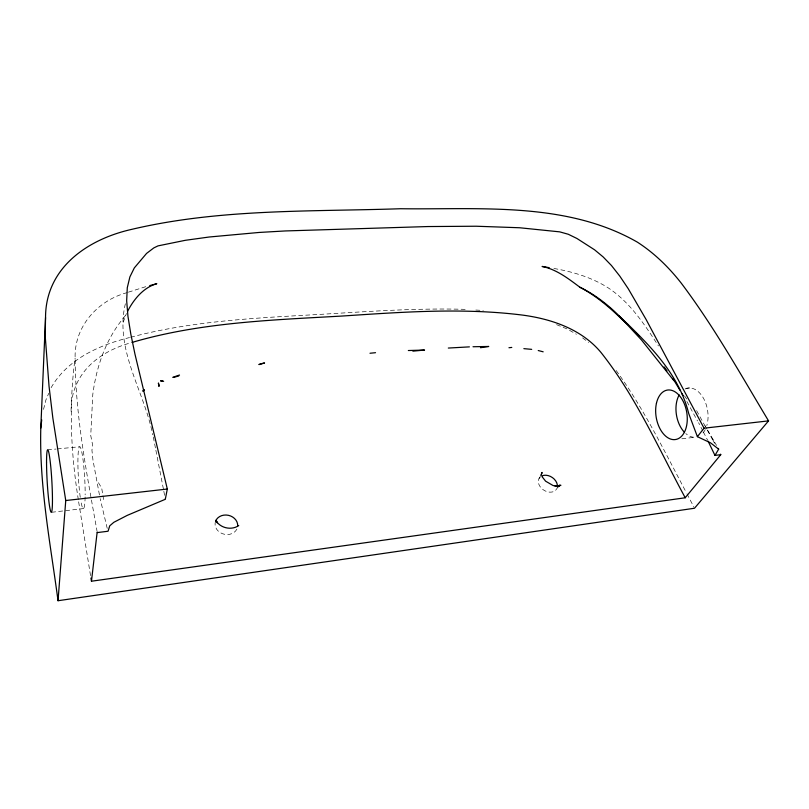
<?xml version="1.0" encoding="UTF-8"?>
<svg xmlns="http://www.w3.org/2000/svg" width="809" height="809" viewBox="0 0 809 809"><rect width="100%" height="100%" fill="white"/><g stroke="black" fill="none" stroke-linecap="round" stroke-linejoin="round"><path stroke-width="0.61" stroke-dasharray="4.04 3.03" d="M127.215 292.615C97.656 300.392 74.104 326.644 75.126 358.084C75.379 416.231 86.826 473.69 96.959 530.755M78.331 499.699C70.777 452.828 68.694 405.258 75.126 358.084M125.375 303.759C114.291 349.781 144.315 391.01 152.699 434.787M71.101 411.377C70.605 374.557 97.849 351.925 130.765 342.824M123.18 322.285L126.426 313.528M43.544 409.364L45.85 400.091L48.732 393.326M539.037 478.503L540.22 476.643M557.947 486.967L556.723 488.818A10.244 7.625 33 0 1 543.152 489.718A10.244 7.625 33 0 1 540.27 476.946M51.129 387.683C67.248 359.348 99.092 345.059 129.501 337.565M125.294 315.682L121.451 320.556C104.948 341.732 96.21 368.034 92.792 394.468L90.739 435.566L92.701 445.385L91.933 450.138L92.974 460.169L99.901 497.393M128.398 292.17L146.156 286.558M130.694 337.262C193.139 320.556 258.192 317.927 322.437 314.246C368.985 311.425 415.583 308.118 462.252 309.26L465.964 309.473M681.866 438.802L694.87 437.275A24.857 15.735 80.4 0 1 685.82 433.604M51.614 512.279L83.742 508.558M47.539 449.875L56.074 449.046M57.297 448.924L79.252 446.79M686.002 388.3L689.703 387.946M475.854 310.039L483.276 310.464M553.932 268.477C572.782 271.723 591.521 277.366 607.812 287.61C629.796 301.899 644.449 324.318 658.445 345.918M556.602 324.652L567.099 328.96L576.433 334.238M582.622 337.919L588.598 342.399M616.175 370.522C643.863 408.585 664.371 451.301 686.406 492.732M684.566 395.975L686.689 399.039M707.551 430.064L716.541 445.405M98.445 482.71L101.701 488.12L103.582 499.527M705.043 425.746L706.924 428.982M686.881 401.476L697.5 420.953M696.61 410.628L706.773 429.144M707.369 430.226L714.539 443.292M702.829 430.944L698.592 422.692M703.375 431.976L707.622 440.207M686.983 493.844L693.92 507.132M712.557 438.7L714.458 443.322M107.223 528.348L100.144 498.577M155.884 450.31L163.63 490.193M153.326 437.012L155.641 449.076M163.843 491.326L165.299 499.295M90.527 575.614L78.503 500.943M236.865 529.116A11.407 9.698 12.2 0 1 222.455 533.707A11.407 9.698 12.2 0 1 215.619 521.117M85.117 496.989A30.985 3.125 86.6 0 1 80.819 500.842M80.263 497.292A30.985 3.125 86.6 0 1 78.028 455.791A30.985 3.125 86.6 0 1 82.114 453.748A30.985 3.125 86.6 0 1 85.147 494.865M685.102 388.998A24.857 15.735 80.4 0 1 703.112 397.634A24.857 15.735 80.4 0 1 706.813 425.585M705.256 429.539A24.857 15.735 80.4 0 1 701.545 434.484"/><path stroke-width="1.21" d="M45.537 317.512L45.213 336.15L49.036 386.206L52.848 418.051L65.751 500.538L58.036 600.723L694.496 508.244L768.55 420.882C740.599 374.324 714.023 326.674 681.299 283.211C668.881 267.354 654.339 253.086 637.361 242.144C566.108 201.299 479.585 209.774 400.647 208.732C310.858 211.766 219.927 208.56 131.907 229.321C87.655 239.171 45.537 267.87 45.537 317.512L40.794 428.103C39.247 486.098 50.401 543.496 58.036 600.723M40.794 428.103L41.724 419.881M720.516 454.183L720.779 454.678L685.193 497.778L91.478 581.216L97.181 531.948M708.118 441.198L714.964 455.406L718.665 449.137L710.504 442.826L697.398 436.668L704.042 428.194L646.118 319.515L628.209 288.651L619.755 276.061L611.483 265.554L603.14 256.918L594.564 249.799L576.938 238.483L568.262 234.256L559.707 231.859L519.6 227.754L476.167 226.227L427.9 226.55L285.253 230.949L259.092 232.456L209.197 237.007L185.352 240.303L157.988 245.885L153.831 247.898L146.571 253.419L134.324 267.91L129.885 276.911L127.286 287.701L126.669 300.726L127.943 316.238L130.836 334.178L134.972 354.17L167.321 489.03L165.299 499.295L127.205 515.394L113.816 522.311L109.731 525.84L108.062 531.24L97.313 532.585M541.373 474.478L542.06 472.436L540.816 475.702M127.549 311.364C133.707 299.441 143.385 287.468 156.804 283.706L149.705 285.607M558.149 486.816L559.777 485.198L557.907 486.401L560.91 485.279L555.065 486.027L557.057 486.421L553.022 485.501L545.6 481.173L542.05 476.643M143.729 390.1L143.729 390.727L143.324 390.272L144.245 389.635L143.729 390.727L142.495 391.03M238.736 525.557C231.505 530.603 220.473 528.216 215.942 520.662L217.216 522.796L216.155 520.147M179.517 375.022L172.722 377.358M131.968 342.45C200.025 322.387 271.581 320.04 341.985 316.046C402.225 312.092 462.96 307.521 523.089 315.166C551.991 319.1 581.59 329.283 600.875 352.33C635.753 396.228 658.465 448.267 684.96 497.292L685.193 497.778M173.581 377.398L178.799 375.952M480.485 347.728L488.747 346.464L473.012 346.748M469.402 346.869L448.317 348.052M714.964 455.406L720.779 454.678M65.751 500.538L167.321 489.03M704.042 428.194L768.55 420.882M508.952 347.739L511.784 347.425M369.996 353.25L375.528 352.694M412.863 351.157L424.553 350.054L408.333 350.53M531.685 349.357L523.858 348.649M162.71 380.877L160.526 380.867L163.64 381.302M549.19 267.668L542.07 266.444C556.41 269.296 568.424 278.67 579.871 287.225C595.93 295.578 609.723 307.481 622.657 320.04L628.178 324.722M543.173 351.814L538.238 350.53M579.871 287.225C594.372 294.243 607.448 304.285 618.865 315.611L641.497 339.992L673.917 380.675M618.865 315.611C647.857 343.39 678.721 373.04 688.722 413.541L697.398 436.668M636.4 333.298L638.979 335.947M664.058 366.892L667.031 370.835M673.128 378.895L680.005 390.322M718.24 448.429L718.665 449.137M681.906 393.477L683.18 395.571M91.478 581.216L90.942 578.101M215.619 521.117A11.407 9.698 12.2 0 1 228.411 515.313A11.407 9.698 12.2 0 1 237.704 525.86M542.02 475.854A10.244 7.625 33 0 1 552.557 477.684A10.244 7.625 33 0 1 557.33 486.887M684.434 432.279A24.857 15.735 80.4 0 1 679.176 394.934M261.954 363.585L258.87 364.556L264.573 362.948L261.954 363.585M158.817 385.003L158.412 382.991L158.979 386.419L158.817 385.003M46.548 462.606A31.308 2.346 86.7 0 0 51.048 512.148A31.308 2.346 86.7 0 0 50.927 468.451A31.308 2.346 86.7 0 0 46.548 462.606M656.423 403.388A25.059 15.462 80.4 0 0 674.767 439.621A25.059 15.462 80.4 0 0 683.211 401.395A25.059 15.462 80.4 0 0 656.423 403.388"/></g></svg>
